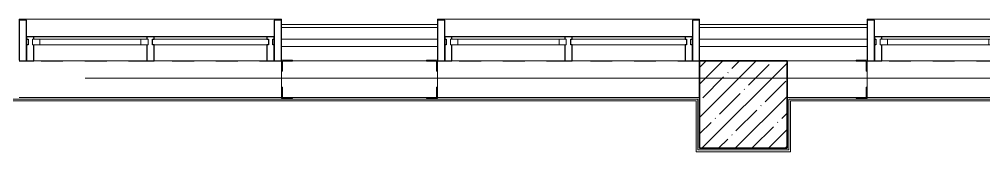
# Model space of a CAD drawing. Header units: millimetres. Extents: x 5993 to 95364, y 94667 to 143522.
# Drawn here: x 43776 to 44315, y 121022 to 121096 of the extents above; entities that cross this region are included whole.
import ezdxf

# ---------------------------------------------------------------- set-up
doc = ezdxf.new("R2010")
doc.units = ezdxf.units.MM
doc.linetypes.add('50_200_ШТРИХ_1Т_ш5_п1_п1_', pattern=[1400, 1000, -200, 0, -200])
doc.linetypes.add('Штрих короткий', pattern=[300, 150, -150])
for name, color, linetype, lineweight in [('0-2', 7, 'Continuous', 9), ('S-GRID-____-OTLN-1', 7, '50_200_ШТРИХ_1Т_ш5_п1_п1_', 9), ('Импосты витража', 7, 'Continuous', 9), ('Импосты витража-1', 7, 'Continuous', 25), ('Каркас_Импост', 7, 'Continuous', 13), ('Каркас_Импост-1', 7, 'Continuous', 9), ('Несущие колонны', 7, 'Continuous', 9), ('Несущие колонны-1', 7, 'Continuous', 35), ('Обобщенные модели', 7, 'Continuous', 9), ('Общие ребра', 7, 'Continuous', 9), ('Окна', 7, 'Continuous', 9), ('Остекление-1', 7, 'Continuous', 9), ('Перекрытия', 7, 'Continuous', 9), ('Перемычка-1', 7, 'Штрих короткий', 9), ('Стены', 7, 'Continuous', 9), ('Стены-1', 7, 'Continuous', 13)]:
    doc.layers.add(name, color=color, linetype=linetype, lineweight=lineweight)

# ---------------------------------------------------------------- blocks, each defined once
blk = doc.blocks.new('Проем_Дверь_Прямоугольный - 1800х2700h_оконные проемы-28620215-АИ2_01_План напольных покрытий и плинтусов 1го этажа _Часть 1_')
at = {"layer": 'Перемычка-1'}
for p, q in [((900, 125), (-900, 125)), ((900, -125), (-900, -125))]:
    blk.add_line(p, q, dxfattribs=at)
blk = doc.blocks.new('Проем_Дверь_Прямоугольный - 1800х2700h_оконные проемы-28620223-АИ2_01_План напольных покрытий и плинтусов 1го этажа _Часть 1_')
at = {"layer": 'Перемычка-1'}
for p, q in [((900, 125), (-900, 125)), ((900, -125), (-900, -125))]:
    blk.add_line(p, q, dxfattribs=at)
blk = doc.blocks.new('PNS_Панель прямоугольная2 - Нр_Стекло - 40мм-26243474-АИ2_01_План напольных покрытий и плинтусов 1го этажа _Часть 1_')
at = {"layer": 'Каркас_Импост'}
for p, q in [((-397.5, 0), (-397.5, 40)), ((-397.5, 40), (-347.5, 40)), ((-347.5, 40), (-347.5, 0)), ((397.5, 40), (347.5, 40)), ((347.5, 40), (347.5, 0)), ((397.5, 0), (397.5, 40)), ((-347.5, 0), (-397.5, 0)), ((347.5, 0), (397.5, 0))]:
    blk.add_line(p, q, dxfattribs=at)
at = {"layer": 'Каркас_Импост-1'}
for p, q in [((-347.5, 40), (347.5, 40)), ((-347.5, 0), (347.5, 0))]:
    blk.add_line(p, q, dxfattribs=at)
blk = doc.blocks.new('Прямоугольный импост - Импост структурный с накладкой - 150мм-25647633-АИ2_01_План напольных покрытий и плинтусов 1го этажа _Часть 1_')
at = {"layer": 'Импосты витража-1'}
for p, q in [((-25, 0), (-25, 17)), ((-25, 17), (25, 17)), ((-15, 0), (-25, 0)), ((-15, -40), (-15, 0)), ((25, 17), (25, 0)), ((-25, -150), (-25, -40)), ((-25, -40), (-15, -40)), ((25, -40), (25, -150)), ((25, -150), (-25, -150))]:
    blk.add_line(p, q, dxfattribs=at)
blk = doc.blocks.new('Прямоугольный импост - Импост структурный с накладкой - 150мм-25647642-АИ2_01_План напольных покрытий и плинтусов 1го этажа _Часть 1_')
at = {"layer": 'Импосты витража'}
for p, q in [((103600, 79475), (103600, 80250)), ((103767, 79475), (103767, 80250))]:
    blk.add_line(p, q, dxfattribs=at)
blk = doc.blocks.new('Прямоугольный импост - Импост структурный с накладкой - 150мм-V165-АИ2_01_План напольных покрытий и плинтусов 1го этажа _Часть 1_')
at = {"layer": 'Импосты витража-1'}
for p, q in [((-25, 0), (-25, 17)), ((-25, 17), (25, 17)), ((25, 0), (15, 0)), ((15, 0), (15, -40)), ((25, 17), (25, 0)), ((-25, -150), (-25, -40)), ((15, -40), (25, -40)), ((25, -40), (25, -150)), ((25, -150), (-25, -150))]:
    blk.add_line(p, q, dxfattribs=at)
blk = doc.blocks.new('PNS_Панель прямоугольная1 - Нр_Стекло - 40мм-25259299-АИ2_01_План напольных покрытий и плинтусов 1го этажа _Часть 1_')
at = {"layer": 'Остекление-1'}
for p, q in [((-387.5, 40), (387.5, 40)), ((-397.5, 0), (397.5, 0)), ((387.5, 0), (-387.5, 0))]:
    blk.add_line(p, q, dxfattribs=at)
blk = doc.blocks.new('Прямоугольный импост - Импост структурный с накладкой - 150мм-25647644-АИ2_01_План напольных покрытий и плинтусов 1го этажа _Часть 1_')
at = {"layer": 'Импосты витража-1'}
for p, q in [((-25, 0), (-25, 17)), ((-25, 17), (25, 17)), ((-15, 0), (-25, 0)), ((-15, -40), (-15, 0)), ((25, 0), (15, 0)), ((15, 0), (15, -40)), ((25, 17), (25, 0)), ((-25, -150), (-25, -40)), ((-25, -40), (-15, -40)), ((15, -40), (25, -40)), ((25, -40), (25, -150)), ((25, -150), (-25, -150))]:
    blk.add_line(p, q, dxfattribs=at)
blk = doc.blocks.new('Прямоугольный импост - Откос НВФ_50х280 мм-25993834-АИ2_01_План напольных покрытий и плинтусов 1го этажа _Часть 1_')
at = {"layer": 'Импосты витража-1'}
for p, q in [((-50, 130), (0, 130)), ((-50, -150), (-50, 130)), ((0, 130), (0, -144)), ((0, -150), (-50, -150))]:
    blk.add_line(p, q, dxfattribs=at)
blk = doc.blocks.new('Прямоугольный импост - Откос НВФ_50х280 мм-25993838-АИ2_01_План напольных покрытий и плинтусов 1го этажа _Часть 1_')
at = {"layer": 'Импосты витража-1'}
for p, q in [((0, 130), (-50, 130)), ((-50, 130), (-50, -150)), ((0, -144), (0, 130)), ((-50, -150), (0, -150))]:
    blk.add_line(p, q, dxfattribs=at)
blk = doc.blocks.new('Прямоугольный импост - Откос НВФ_50х280 мм-V166-АИ2_01_План напольных покрытий и плинтусов 1го этажа _Часть 1_')
at = {"layer": 'Импосты витража-1'}
for p, q in [((0, 130), (-50, 130)), ((-50, 130), (-50, -150)), ((0, -150), (0, 130)), ((-50, -150), (0, -150))]:
    blk.add_line(p, q, dxfattribs=at)
blk = doc.blocks.new('Фахверк_СКБ_Уголок - 250_3520-27500975-АИ2_01_План напольных покрытий и плинтусов 1го этажа _Часть 1_')
at = {"layer": 'Обобщенные модели'}
for p, q in [((200, 181), (125, 181)), ((125, 181), (125, 106)), ((131, 106), (131, 175)), ((131, 175), (200, 175)), ((200, 175), (200, 181)), ((125, 106), (131, 106)), ((131, -6), (125, -6)), ((125, -6), (125, -81)), ((131, -75), (131, -6)), ((125, -81), (200, -81)), ((200, -75), (131, -75)), ((200, -81), (200, -75))]:
    blk.add_line(p, q, dxfattribs=at)
blk = doc.blocks.new('Отлив_СКБ - Отлив витража_120_НВФ-31885689-АИ2_01_План напольных покрытий и плинтусов 1го этажа _Часть 1_')
at = {"layer": 'Окна'}
for p, q in [((0, 113), (0, 120)), ((1800, 120), (0, 120)), ((1800, 120), (1800, 113)), ((50, 2), (1750, 2))]:
    blk.add_line(p, q, dxfattribs=at)

msp = doc.modelspace()

# ---------------------------------------------------------------- hatches: boundary and pattern name
at = {"layer": 'Несущие колонны'}
h = msp.add_hatch(dxfattribs=at)
h.set_pattern_fill('FP_2', color=256, scale=0.081395, style=0, pattern_type=2)
h.set_pattern_definition([(45, (41632.67, 113950.373), (-9.283096, 9.283096), []), (45, (41641.954, 113950.373), (-9.283096, 9.283096), [16.410309, -3.28203, 0.27292, -3.009191])])
h.paths.add_polyline_path([(44155.93, 121023.64), (44204.77, 121023.64), (44204.77, 121072.48), (44155.93, 121072.48)], flags=0)

# ---------------------------------------------------------------- linework, layer by layer
at = {"layer": 'S-GRID-____-OTLN-1', "color": 251, "ltscale": 0.6, "true_color": 0x636466}
msp.add_line((50293.31, 121062.84), (41443.97, 121062.84), dxfattribs=at)
at = {"layer": 'Несущие колонны-1'}
for p, q in [((44204.77, 121072.48), (44155.93, 121072.48)), ((44155.93, 121072.48), (44155.93, 121023.64)), ((44204.77, 121023.64), (44204.77, 121072.48)), ((44155.93, 121023.64), (44204.77, 121023.64))]:
    msp.add_line(p, q, dxfattribs=at)
at = {"layer": 'Общие ребра'}
for p, q in [((43922.33, 121084.69), (44009.42, 121084.69)), ((44155.93, 121084.69), (44249.54, 121084.69)), ((43922.33, 121080.62), (44009.42, 121080.62)), ((44155.93, 121080.62), (44249.54, 121080.62)), ((44003.31, 121072.48), (43928.43, 121072.48)), ((43928.43, 121072.48), (44003.31, 121072.48)), ((44243.43, 121072.48), (44204.77, 121072.48)), ((44204.77, 121072.48), (44243.43, 121072.48))]:
    msp.add_line(p, q, dxfattribs=at)
at = {"layer": 'Перекрытия'}
msp.add_line((44204.77, 121023.56), (44155.93, 121023.56), dxfattribs=at)
at = {"layer": 'Стены'}
for p, q in [((43754, 121051.15), (44154.95, 121051.15)), ((44153.98, 121050.18), (43754.98, 121050.18)), ((43922.33, 121052.13), (43775.81, 121052.13)), ((44155.93, 121052.13), (44009.42, 121052.13)), ((44153.98, 121021.69), (44153.98, 121050.18)), ((44154.95, 121051.15), (44154.95, 121022.67)), ((44205.74, 121051.15), (44403.21, 121051.15)), ((44205.74, 121022.67), (44205.74, 121051.15)), ((44402.23, 121050.18), (44206.72, 121050.18)), ((44206.72, 121050.18), (44206.72, 121021.69)), ((44396.05, 121052.13), (44249.54, 121052.13)), ((44206.72, 121021.69), (44153.98, 121021.69)), ((44154.95, 121022.67), (44205.74, 121022.67))]:
    msp.add_line(p, q, dxfattribs=at)
at = {"layer": 'Стены-1'}
for p, q in [((44009.42, 121092.83), (43922.33, 121092.83)), ((43922.33, 121092.83), (43922.33, 121091.2)), ((44009.42, 121091.2), (43922.33, 121091.2)), ((43922.33, 121091.2), (43922.33, 121072.97)), ((43922.33, 121091.2), (44009.42, 121091.2)), ((44009.42, 121091.2), (44009.42, 121092.83)), ((44009.42, 121072.97), (44009.42, 121091.2)), ((44249.54, 121092.83), (44155.93, 121092.83)), ((44155.93, 121092.83), (44155.93, 121091.2)), ((44249.54, 121091.2), (44155.93, 121091.2)), ((44155.93, 121091.2), (44155.93, 121072.48)), ((44155.93, 121091.2), (44249.54, 121091.2)), ((44249.54, 121091.2), (44249.54, 121092.83)), ((44249.54, 121072.97), (44249.54, 121091.2)), ((44155.93, 121072.48), (44204.77, 121072.48)), ((44204.77, 121072.48), (44204.77, 121052.13)), ((43922.33, 121066.86), (43922.33, 121057.75)), ((44009.42, 121057.75), (44009.42, 121066.86)), ((44249.54, 121057.75), (44249.54, 121066.86)), ((43928.43, 121052.13), (44003.31, 121052.13)), ((44204.77, 121052.13), (44243.43, 121052.13))]:
    msp.add_line(p, q, dxfattribs=at)

# ---------------------------------------------------------------- block references
at = {"layer": '0-2', "xscale": 0.08139549610658335, "yscale": 0.08139549610658335, "zscale": 0.08139549610658335}
for name, p in [('Отлив_СКБ - Отлив витража_120_НВФ-31885689-АИ2_01_План напольных покрытий и плинтусов 1го этажа _Часть 1_', (43775.81, 121086.07)), ('Прямоугольный импост - Откос НВФ_50х280 мм-25993838-АИ2_01_План напольных покрытий и плинтусов 1го этажа _Часть 1_', (43922.33, 121084.69)), ('Отлив_СКБ - Отлив витража_120_НВФ-31885689-АИ2_01_План напольных покрытий и плинтусов 1го этажа _Часть 1_', (44009.42, 121086.07)), ('Прямоугольный импост - Откос НВФ_50х280 мм-V166-АИ2_01_План напольных покрытий и плинтусов 1го этажа _Часть 1_', (44155.93, 121084.69)), ('Отлив_СКБ - Отлив витража_120_НВФ-31885689-АИ2_01_План напольных покрытий и плинтусов 1го этажа _Часть 1_', (44249.54, 121086.07)), ('Проем_Дверь_Прямоугольный - 1800х2700h_оконные проемы-28620215-АИ2_01_План напольных покрытий и плинтусов 1го этажа _Часть 1_', (43849.07, 121062.3)), ('Фахверк_СКБ_Уголок - 250_3520-27500975-АИ2_01_План напольных покрытий и плинтусов 1го этажа _Часть 1_', (43912.15, 121058.23)), ('Проем_Дверь_Прямоугольный - 1800х2700h_оконные проемы-28620223-АИ2_01_План напольных покрытий и плинтусов 1го этажа _Часть 1_', (44082.67, 121062.3)), ('Проем_Дверь_Прямоугольный - 1800х2700h_оконные проемы-28620215-АИ2_01_План напольных покрытий и плинтусов 1го этажа _Часть 1_', (44322.79, 121062.3))]:
    msp.add_blockref(name, p, dxfattribs=at)
at = {"layer": '0-2', "extrusion": (0, 0, -1), "xscale": 0.08139549610658335, "yscale": 0.08139549610658335, "zscale": 0.08139549610658335}
for name, p in [('Прямоугольный импост - Откос НВФ_50х280 мм-25993834-АИ2_01_План напольных покрытий и плинтусов 1го этажа _Часть 1_', (-43775.81, 121084.69)), ('Прямоугольный импост - Откос НВФ_50х280 мм-25993834-АИ2_01_План напольных покрытий и плинтусов 1го этажа _Часть 1_', (-44009.42, 121084.69)), ('Прямоугольный импост - Откос НВФ_50х280 мм-25993834-АИ2_01_План напольных покрытий и плинтусов 1го этажа _Часть 1_', (-44249.54, 121084.69)), ('Прямоугольный импост - Импост структурный с накладкой - 150мм-V165-АИ2_01_План напольных покрытий и плинтусов 1го этажа _Часть 1_', (-43781.92, 121084.69)), ('Прямоугольный импост - Импост структурный с накладкой - 150мм-25647633-АИ2_01_План напольных покрытий и плинтусов 1го этажа _Часть 1_', (-43849.07, 121084.69)), ('Прямоугольный импост - Импост структурный с накладкой - 150мм-25647644-АИ2_01_План напольных покрытий и плинтусов 1го этажа _Часть 1_', (-43916.22, 121084.69)), ('Прямоугольный импост - Импост структурный с накладкой - 150мм-V165-АИ2_01_План напольных покрытий и плинтусов 1го этажа _Часть 1_', (-44015.52, 121084.69)), ('Прямоугольный импост - Импост структурный с накладкой - 150мм-25647633-АИ2_01_План напольных покрытий и плинтусов 1го этажа _Часть 1_', (-44082.67, 121084.69)), ('Прямоугольный импост - Импост структурный с накладкой - 150мм-25647644-АИ2_01_План напольных покрытий и плинтусов 1го этажа _Часть 1_', (-44149.83, 121084.69)), ('Прямоугольный импост - Импост структурный с накладкой - 150мм-V165-АИ2_01_План напольных покрытий и плинтусов 1го этажа _Часть 1_', (-44255.64, 121084.69))]:
    msp.add_blockref(name, p, dxfattribs=at)
at = {"layer": '0-2', "xscale": 0.08139549610658335, "yscale": 0.08139549610658335, "zscale": 0.08139549610658335}
for name, p, rotation in [('PNS_Панель прямоугольная2 - Нр_Стекло - 40мм-26243474-АИ2_01_План напольных покрытий и плинтусов 1го этажа _Часть 1_', (43815.49, 121084.69), 180), ('Прямоугольный импост - Импост структурный с накладкой - 150мм-25647642-АИ2_01_План напольных покрытий и плинтусов 1го этажа _Часть 1_', (50315.94, 112639.91), 89.9999999999988), ('PNS_Панель прямоугольная1 - Нр_Стекло - 40мм-25259299-АИ2_01_План напольных покрытий и плинтусов 1го этажа _Часть 1_', (43882.65, 121084.69), 180), ('Прямоугольный импост - Импост структурный с накладкой - 150мм-25647642-АИ2_01_План напольных покрытий и плинтусов 1го этажа _Часть 1_', (50383.09, 112639.91), 90), ('PNS_Панель прямоугольная2 - Нр_Стекло - 40мм-26243474-АИ2_01_План напольных покрытий и плинтусов 1го этажа _Часть 1_', (44049.1, 121084.69), 180), ('Прямоугольный импост - Импост структурный с накладкой - 150мм-25647642-АИ2_01_План напольных покрытий и плинтусов 1го этажа _Часть 1_', (50549.55, 112639.91), 89.9999999999988), ('PNS_Панель прямоугольная1 - Нр_Стекло - 40мм-25259299-АИ2_01_План напольных покрытий и плинтусов 1го этажа _Часть 1_', (44116.25, 121084.69), 180), ('Прямоугольный импост - Импост структурный с накладкой - 150мм-25647642-АИ2_01_План напольных покрытий и плинтусов 1го этажа _Часть 1_', (50616.7, 112639.91), 90), ('PNS_Панель прямоугольная2 - Нр_Стекло - 40мм-26243474-АИ2_01_План напольных покрытий и плинтусов 1го этажа _Часть 1_', (44289.22, 121084.69), 180), ('Прямоугольный импост - Импост структурный с накладкой - 150мм-25647642-АИ2_01_План напольных покрытий и плинтусов 1го этажа _Часть 1_', (50789.66, 112639.91), 89.9999999999988), ('Фахверк_СКБ_Уголок - 250_3520-27500975-АИ2_01_План напольных покрытий и плинтусов 1го этажа _Часть 1_', (44019.59, 121066.37), 180), ('Фахверк_СКБ_Уголок - 250_3520-27500975-АИ2_01_План напольных покрытий и плинтусов 1го этажа _Часть 1_', (44259.71, 121066.37), 180)]:
    msp.add_blockref(name, p, dxfattribs=dict(at, rotation=rotation))

doc.saveas('drawing.dxf')
